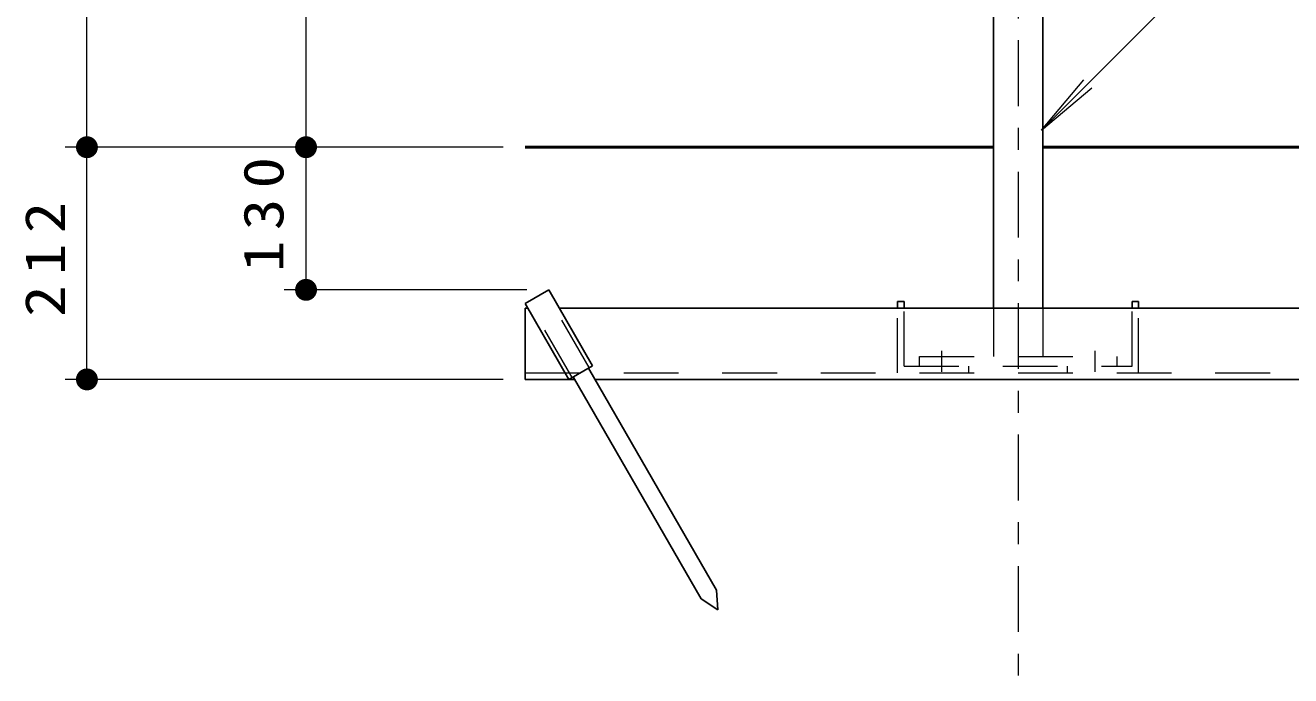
# Model space of a CAD drawing. Units: millimetres on the paper, scale 1:20. Extents: x -365 to 0, y 0 to 257.
# Drawn here: x -235 to -177.3, y 54.8 to 84.5 of the extents above; entities that cross this region are included whole.
import ezdxf

# ---------------------------------------------------------------- set-up
doc = ezdxf.new("R2010")
doc.units = ezdxf.units.MM
doc.linetypes.add('USER1', pattern=[4.5, 2.5, -2])
doc.linetypes.add('USER2', pattern=[6, 3, -1, 1, -1])
doc.layers.add('LY_1', color=7, linetype='Continuous', lineweight=13)
doc.styles.add('ＭＳ ゴシック', font='')
doc.styles.get('ＭＳ ゴシック').set_extended_font_data('MS Gothic')

# ---------------------------------------------------------------- blocks, each defined once
blk = doc.blocks.new('filled_dot')
at = {"color": 0, "linetype": 'Continuous', "lineweight": -2, "const_width": 1.25}
blk.add_lwpolyline([(-0.625, 0, 1), (0.625, 0, 1)], format="xyb", close=True, dxfattribs=at)

msp = doc.modelspace()

# ---------------------------------------------------------------- linework, layer by layer
at = {"layer": 'LY_1', "linetype": 'USER2'}
for p, q in [((-189.736, 119.812), (-189.736, 54.807)), ((-193.236, 69.632), (-193.236, 68.682)), ((-186.236, 69.632), (-186.236, 68.682))]:
    msp.add_line(p, q, dxfattribs=at)
at = {"layer": 'LY_1'}
for p, q in [((-232.236, 75.932), (-232.236, 119.432)), ((-222.236, 78.932), (-222.236, 107.932)), ((-171.733, 96.649), (-188.666, 79.716)), ((-188.666, 79.716), (-186.737, 82.014)), ((-188.666, 79.716), (-186.367, 81.644)), ((-213.237, 78.932), (-233.236, 78.932)), ((-213.237, 78.932), (-233.236, 78.932)), ((-232.236, 68.332), (-232.236, 78.932)), ((-213.237, 78.932), (-223.236, 78.932)), ((-213.287, 78.932), (-223.236, 78.932)), ((-222.236, 72.421), (-222.236, 78.932)), ((-212.155, 72.421), (-223.236, 72.421)), ((-213.237, 68.332), (-233.236, 68.332))]:
    msp.add_line(p, q, dxfattribs=at)
at = {"layer": 'LY_1', "lineweight": 25}
for p, q in [((-190.861, 78.932), (-190.861, 92.182)), ((-188.611, 78.932), (-188.611, 92.182)), ((-190.861, 71.582), (-190.861, 78.932)), ((-188.611, 71.582), (-188.611, 78.932)), ((-211.155, 72.421), (-212.237, 71.796)), ((-209.155, 68.957), (-211.155, 72.421)), ((-210.237, 68.332), (-212.237, 71.796)), ((-195.237, 71.882), (-194.937, 71.882)), ((-195.237, 71.582), (-195.237, 71.882)), ((-194.937, 71.582), (-194.937, 71.882)), ((-184.234, 71.882), (-184.534, 71.882)), ((-184.534, 71.582), (-184.534, 71.882)), ((-184.234, 71.582), (-184.234, 71.882)), ((-212.237, 68.332), (-212.237, 71.582)), ((-212.237, 71.582), (-212.114, 71.582)), ((-210.67, 71.582), (-168.804, 71.582)), ((-209.155, 68.957), (-210.237, 68.332)), ((-209.35, 68.845), (-203.502, 58.717)), ((-212.237, 68.332), (-209.978, 68.332)), ((-210.042, 68.445), (-204.195, 58.317)), ((-209.054, 68.332), (-170.417, 68.332)), ((-203.439, 57.807), (-203.502, 58.717)), ((-203.439, 57.807), (-204.195, 58.317))]:
    msp.add_line(p, q, dxfattribs=at)
at = {"layer": 'LY_1', "lineweight": 50}
for p, q in [((-212.237, 78.932), (-190.861, 78.932)), ((-188.611, 78.932), (-167.237, 78.932))]:
    msp.add_line(p, q, dxfattribs=at)
at = {"layer": 'LY_1', "linetype": 'USER1'}
for p, q in [((-209.306, 68.87), (-211.306, 72.334)), ((-210.086, 68.42), (-212.086, 71.884)), ((-195.237, 68.632), (-195.237, 71.582)), ((-194.937, 68.932), (-194.937, 71.582)), ((-190.861, 71.582), (-190.861, 69.382)), ((-188.611, 71.582), (-188.611, 69.382)), ((-184.534, 68.932), (-184.534, 71.582)), ((-184.234, 68.632), (-184.234, 71.582)), ((-194.236, 69.382), (-185.236, 69.382)), ((-194.236, 68.932), (-194.236, 69.382)), ((-185.236, 69.382), (-185.236, 68.932)), ((-194.937, 68.932), (-184.534, 68.932)), ((-191.987, 68.632), (-191.987, 68.932)), ((-187.484, 68.632), (-187.484, 68.932)), ((-212.237, 68.632), (-167.237, 68.632))]:
    msp.add_line(p, q, dxfattribs=at)

# ---------------------------------------------------------------- block references
at = {"layer": 'LY_1', "xscale": 0.4, "yscale": 0.4}
for p, rotation in [((-232.236, 78.932), 270), ((-232.236, 78.932), 270), ((-222.236, 78.932), 90), ((-222.236, 78.932), 270), ((-222.236, 72.421), 90), ((-232.236, 68.332), 90)]:
    msp.add_blockref('filled_dot', p, dxfattribs=dict(at, rotation=rotation))

# ---------------------------------------------------------------- texts
at = {"layer": 'LY_1', "char_height": 1.833, "attachment_point": 8, "rotation": 90, "style": 'ＭＳ ゴシック'}
for s, insert in [('\\T1.33;\\W1.15;130', (-223.236, 76.098)), ('\\T1.33;\\W1.15;212', (-233.236, 74.049))]:
    msp.add_mtext(s, dxfattribs=dict(at, insert=insert))

doc.saveas('drawing.dxf')
